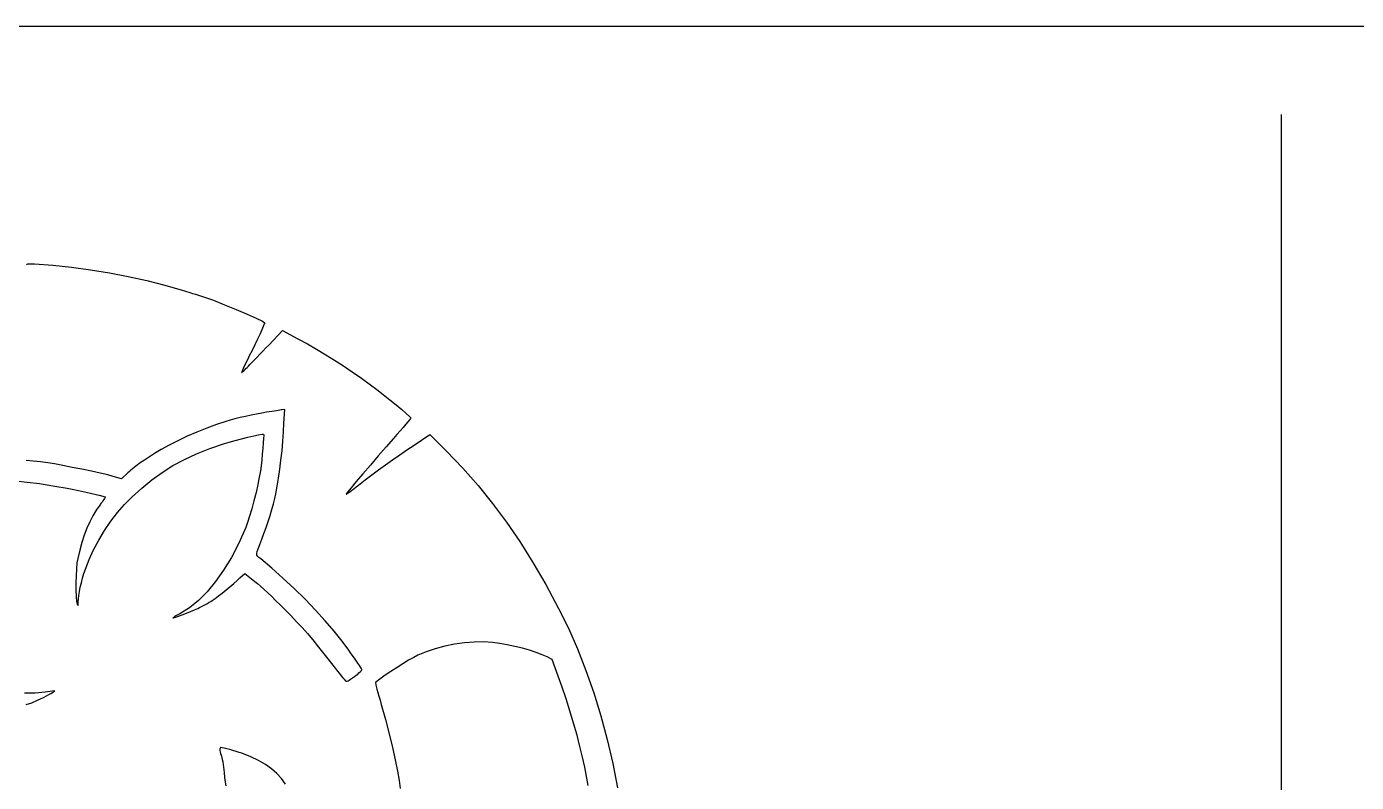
# Model space of a CAD drawing. Header units: inches. Extents: x 0.5 to 16.5, y 0.5 to 10.5.
# Drawn here: x 3.073 to 5.646, y 9.037 to 10.5 of the extents above; entities that cross this region are included whole.
import ezdxf

# ---------------------------------------------------------------- set-up
doc = ezdxf.new("R2010")
doc.units = ezdxf.units.IN
doc.header["$MEASUREMENT"] = 0
doc.layers.add('A-ANNO-TEXT', color=7, linetype='Continuous')
doc.layers.add('G-ANNO-TTLB', color=7, linetype='Continuous')

# ---------------------------------------------------------------- blocks, each defined once
blk = doc.blocks.new('THA_MARK')
at = {"layer": 'A-ANNO-TEXT'}
for points in [[(0.019, 0.4836), (0.0192, 0.4839), (0.0195, 0.4842), (0.02, 0.4844), (0.0208, 0.4844), (0.0218, 0.4844), (0.0233, 0.4844), (0.0252, 0.4843), (0.0395, 0.4832), (0.054, 0.4817), (0.0686, 0.4797), (0.0833, 0.4773), (0.0978, 0.4746), (0.1121, 0.4714), (0.126, 0.4678), (0.1395, 0.464), (0.1413, 0.4634), (0.143, 0.4629), (0.1447, 0.4624), (0.1462, 0.4619), (0.1476, 0.4615), (0.1488, 0.4612), (0.1498, 0.4609), (0.1505, 0.4607), (0.1561, 0.4589), (0.1637, 0.4561), (0.1724, 0.4527), (0.1813, 0.449), (0.1897, 0.4455), (0.1968, 0.4423), (0.2016, 0.44), (0.2034, 0.4387), (0.2031, 0.4378), (0.2023, 0.4359), (0.2011, 0.4332), (0.1996, 0.4297), (0.1977, 0.4259), (0.1957, 0.4217), (0.1936, 0.4173), (0.1915, 0.4131), (0.1903, 0.4105), (0.1891, 0.4082), (0.188, 0.406), (0.1871, 0.4041), (0.1864, 0.4025), (0.1859, 0.4013), (0.1856, 0.4005), (0.1855, 0.4002), (0.1857, 0.4003), (0.186, 0.4005), (0.1865, 0.401), (0.1872, 0.4016), (0.1879, 0.4023), (0.1888, 0.4032), (0.1898, 0.4041), (0.1908, 0.4051), (0.192, 0.4064), (0.1936, 0.4081), (0.1954, 0.41), (0.1975, 0.4121), (0.1996, 0.4144), (0.2019, 0.4168), (0.2042, 0.4192), (0.2065, 0.4215), (0.2172, 0.4327), (0.229, 0.4263), (0.2365, 0.4223), (0.2436, 0.4182), (0.2506, 0.414), (0.2575, 0.4097), (0.2643, 0.4053), (0.2712, 0.4007), (0.2782, 0.3958), (0.2854, 0.3906), (0.2901, 0.387), (0.2952, 0.3831), (0.3003, 0.379), (0.3052, 0.3751), (0.3095, 0.3715), (0.313, 0.3684), (0.3154, 0.3662), (0.3164, 0.365), (0.3162, 0.3646), (0.3154, 0.3636), (0.3142, 0.362), (0.3126, 0.3601), (0.3106, 0.3577), (0.3083, 0.3551), (0.3057, 0.3521), (0.303, 0.349), (0.2973, 0.3426), (0.2913, 0.3357), (0.2852, 0.3286), (0.2794, 0.3218), (0.2743, 0.3158), (0.2702, 0.3109), (0.2675, 0.3075), (0.2665, 0.3061), (0.2667, 0.3061), (0.2673, 0.3065), (0.2681, 0.3071), (0.2693, 0.3079), (0.2707, 0.309), (0.2724, 0.3102), (0.2742, 0.3116), (0.2761, 0.3131), (0.2811, 0.317), (0.2862, 0.3209), (0.2915, 0.3248), (0.2969, 0.3287), (0.3024, 0.3326), (0.3079, 0.3365), (0.3135, 0.3403), (0.319, 0.344), (0.3313, 0.3521), (0.3441, 0.3392), (0.3567, 0.3261), (0.3686, 0.3127), (0.3798, 0.2988), (0.3905, 0.2844), (0.4008, 0.2693), (0.4109, 0.2532), (0.4209, 0.236), (0.4308, 0.2175), (0.4384, 0.2022), (0.4454, 0.1862), (0.452, 0.1695), (0.458, 0.1523), (0.4635, 0.1345), (0.4684, 0.1162), (0.4727, 0.0976), (0.4764, 0.0786)], [(0.4538, 0.0806), (0.4511, 0.0948), (0.4494, 0.1023), (0.4474, 0.1106), (0.4451, 0.1195), (0.4424, 0.1287), (0.4396, 0.1382), (0.4366, 0.1475), (0.4336, 0.1566), (0.4305, 0.1652), (0.4258, 0.1781), (0.4221, 0.18), (0.4182, 0.1817), (0.4136, 0.1835), (0.4084, 0.1852), (0.4028, 0.1867), (0.397, 0.1882), (0.3911, 0.1894), (0.3853, 0.1904), (0.3798, 0.1912), (0.3728, 0.1916), (0.3655, 0.1915), (0.3579, 0.1909), (0.3503, 0.1898), (0.3428, 0.1883), (0.3354, 0.1864), (0.3284, 0.184), (0.322, 0.1813), (0.3187, 0.1796), (0.3148, 0.1774), (0.3104, 0.1748), (0.3058, 0.1719), (0.3011, 0.1688), (0.2966, 0.1658), (0.2925, 0.1628), (0.2891, 0.1602), (0.2891, 0.1598), (0.2893, 0.1588), (0.2897, 0.1572), (0.2903, 0.1551), (0.291, 0.1525), (0.2918, 0.1496), (0.2927, 0.1465), (0.2936, 0.1431), (0.2968, 0.1315), (0.2997, 0.1204), (0.3023, 0.1099), (0.3044, 0.1003), (0.3062, 0.0917), (0.3075, 0.0843), (0.3083, 0.0782)], [(0.0106, 0.3163), (0.0196, 0.3154), (0.0292, 0.3142), (0.0394, 0.3126), (0.0504, 0.3107), (0.0545, 0.3099), (0.0592, 0.3089), (0.064, 0.3079), (0.0687, 0.3068), (0.0729, 0.3058), (0.0764, 0.3049), (0.0789, 0.3042), (0.0801, 0.3038), (0.08, 0.3036), (0.0798, 0.3032), (0.0794, 0.3026), (0.0789, 0.3018), (0.0782, 0.3009), (0.0775, 0.2999), (0.0766, 0.2988), (0.0757, 0.2975), (0.073, 0.2936), (0.0704, 0.2893), (0.068, 0.2847), (0.0657, 0.2797), (0.0637, 0.2743), (0.0618, 0.2687), (0.0602, 0.2627), (0.0587, 0.2563), (0.0581, 0.2529), (0.0577, 0.2482), (0.0574, 0.2428), (0.0573, 0.2371), (0.0573, 0.2316), (0.0575, 0.2267), (0.0578, 0.223), (0.0582, 0.2208), (0.0585, 0.2203), (0.0587, 0.22), (0.0588, 0.2198), (0.0589, 0.2199), (0.059, 0.2202), (0.059, 0.2208), (0.059, 0.2217), (0.059, 0.2228), (0.0592, 0.225), (0.0595, 0.2277), (0.06, 0.2307), (0.0607, 0.234), (0.0615, 0.2375), (0.0625, 0.241), (0.0635, 0.2445), (0.0647, 0.2479), (0.0676, 0.2554), (0.071, 0.2629), (0.075, 0.2704), (0.0795, 0.2778), (0.0843, 0.285), (0.0895, 0.2918), (0.0949, 0.2981), (0.1005, 0.3038), (0.1082, 0.3108), (0.116, 0.3172), (0.124, 0.3229), (0.1323, 0.3281), (0.1412, 0.3329), (0.1507, 0.3372), (0.161, 0.3413), (0.1722, 0.3452), (0.176, 0.3463), (0.1806, 0.3476), (0.1855, 0.3489), (0.1904, 0.3501), (0.195, 0.3512), (0.1987, 0.352), (0.2014, 0.3525), (0.2025, 0.3526), (0.2026, 0.3516), (0.2025, 0.3492), (0.2023, 0.3457), (0.2019, 0.3416), (0.2015, 0.337), (0.2011, 0.3323), (0.2006, 0.328), (0.2001, 0.3241), (0.1992, 0.3193), (0.1981, 0.3135), (0.1967, 0.3073), (0.1951, 0.3009), (0.1934, 0.2946), (0.1917, 0.2889), (0.1902, 0.284), (0.1888, 0.2803), (0.1833, 0.2681), (0.1776, 0.2571), (0.1716, 0.2471), (0.1654, 0.2383), (0.1589, 0.2305), (0.1521, 0.2238), (0.1451, 0.2181), (0.1377, 0.2135), (0.1366, 0.2129), (0.1356, 0.2123), (0.1347, 0.2118), (0.1339, 0.2113), (0.1333, 0.2109), (0.1328, 0.2106), (0.1325, 0.2103), (0.1323, 0.2102), (0.1329, 0.2103), (0.1345, 0.2107), (0.1368, 0.2115), (0.1396, 0.2126), (0.1428, 0.2138), (0.146, 0.2151), (0.149, 0.2164), (0.1516, 0.2175), (0.153, 0.2182), (0.1545, 0.219), (0.1561, 0.2198), (0.1576, 0.2206), (0.1591, 0.2214), (0.1605, 0.2223), (0.1617, 0.223), (0.1627, 0.2237), (0.165, 0.2253), (0.1676, 0.2273), (0.1705, 0.2295), (0.1735, 0.2319), (0.1765, 0.2344), (0.1794, 0.2369), (0.182, 0.2392), (0.1842, 0.2413), (0.1879, 0.2447), (0.1958, 0.2384), (0.1977, 0.2369), (0.2001, 0.2348), (0.2028, 0.2324), (0.2058, 0.2296), (0.2089, 0.2267), (0.2121, 0.2235), (0.2154, 0.2204), (0.2185, 0.2173), (0.2236, 0.212), (0.2281, 0.2073), (0.2323, 0.2027), (0.2364, 0.1981), (0.2406, 0.1932), (0.2451, 0.1876), (0.2502, 0.1812), (0.2561, 0.1737), (0.2579, 0.1714), (0.2596, 0.1692), (0.2612, 0.1672), (0.2626, 0.1654), (0.2638, 0.1639), (0.2648, 0.1627), (0.2656, 0.1619), (0.266, 0.1615), (0.2663, 0.1613), (0.2668, 0.1612), (0.2673, 0.1613), (0.268, 0.1616), (0.2688, 0.1621), (0.2699, 0.1628), (0.2713, 0.1638), (0.273, 0.165), (0.2743, 0.1659), (0.2754, 0.1668), (0.2763, 0.1677), (0.2772, 0.1684), (0.2778, 0.1691), (0.2783, 0.1696), (0.2786, 0.1701), (0.2786, 0.1703), (0.278, 0.1713), (0.2767, 0.1733), (0.2749, 0.1759), (0.2728, 0.1791), (0.2703, 0.1825), (0.2679, 0.186), (0.2655, 0.1893), (0.2633, 0.1922), (0.2572, 0.1999), (0.2503, 0.2079), (0.2427, 0.2163), (0.2346, 0.2247), (0.2261, 0.233), (0.2175, 0.2411), (0.2088, 0.2488), (0.2003, 0.256), (0.1989, 0.257), (0.198, 0.2579), (0.1974, 0.2588), (0.1973, 0.26), (0.1976, 0.2616), (0.1983, 0.2638), (0.1995, 0.267), (0.2012, 0.2712), (0.2028, 0.2756), (0.2045, 0.2802), (0.2061, 0.2849), (0.2076, 0.2896), (0.209, 0.2941), (0.2102, 0.2985), (0.2112, 0.3027), (0.212, 0.3064), (0.2131, 0.3121), (0.2141, 0.3185), (0.2151, 0.3253), (0.216, 0.3324), (0.2168, 0.3397), (0.2174, 0.347), (0.218, 0.3542), (0.2183, 0.3611), (0.2189, 0.3716), (0.2168, 0.3713), (0.2161, 0.3712), (0.2152, 0.371), (0.2139, 0.3708), (0.2124, 0.3706), (0.2107, 0.3703), (0.2089, 0.37), (0.2069, 0.3697), (0.2049, 0.3694), (0.2011, 0.3688), (0.197, 0.368), (0.1928, 0.3671), (0.1886, 0.3662), (0.1844, 0.3653), (0.1803, 0.3643), (0.1766, 0.3633), (0.1733, 0.3623), (0.1661, 0.3599), (0.1586, 0.3571), (0.1509, 0.3541), (0.1434, 0.3508), (0.1361, 0.3474), (0.1294, 0.344), (0.1233, 0.3406), (0.1181, 0.3374), (0.1166, 0.3364), (0.115, 0.3354), (0.1134, 0.3344), (0.1118, 0.3333), (0.1103, 0.3324), (0.109, 0.3315), (0.1078, 0.3307), (0.1068, 0.33), (0.1059, 0.3294), (0.1048, 0.3286), (0.1037, 0.3277), (0.1024, 0.3268), (0.1012, 0.3257), (0.0999, 0.3247), (0.0987, 0.3236), (0.0976, 0.3226), (0.0925, 0.3179), (0.0861, 0.3198), (0.0819, 0.3209), (0.0761, 0.3223), (0.0693, 0.3238), (0.062, 0.3253), (0.0544, 0.3268), (0.0472, 0.3282), (0.0408, 0.3294), (0.0355, 0.3302), (0.0298, 0.331), (0.0242, 0.3317), (0.0187, 0.3322)], [(0.0189, 0.1431), (0.0231, 0.1446), (0.0276, 0.1466), (0.0326, 0.149), (0.0346, 0.15), (0.0364, 0.151), (0.038, 0.1518), (0.0392, 0.1525), (0.0402, 0.1531), (0.0408, 0.1535), (0.0411, 0.1537), (0.0409, 0.1537), (0.0336, 0.1527), (0.0258, 0.1521), (0.0176, 0.152)], [(0.2194, 0.0814), (0.2163, 0.0859), (0.2127, 0.0899), (0.2087, 0.0935), (0.204, 0.0968), (0.1987, 0.0998), (0.1926, 0.1027), (0.1856, 0.1054), (0.1836, 0.1061), (0.1813, 0.1068), (0.1788, 0.1076), (0.1763, 0.1083), (0.174, 0.1089), (0.172, 0.1094), (0.1704, 0.1097), (0.1695, 0.1099), (0.1691, 0.1098), (0.1689, 0.1095), (0.1687, 0.109), (0.1687, 0.1083), (0.1688, 0.1075), (0.169, 0.1065), (0.1693, 0.1053), (0.1698, 0.104), (0.17, 0.1031), (0.1703, 0.102), (0.1706, 0.1005), (0.1709, 0.0987), (0.1712, 0.0968), (0.1714, 0.0948), (0.1717, 0.0927), (0.1719, 0.0906), (0.1723, 0.0866), (0.1728, 0.0832), (0.1734, 0.0802)]]:
    blk.add_lwpolyline(points, dxfattribs=at)

msp = doc.modelspace()

# ---------------------------------------------------------------- linework, layer by layer
at = {"layer": 'A-ANNO-TEXT'}
msp.add_line((5.5, 10.33), (5.5, 1.95), dxfattribs=at)
at = {"layer": 'G-ANNO-TTLB'}
msp.add_lwpolyline([(0.5, 0.5), (16.5, 0.5), (16.5, 10.5), (0.5, 10.5)], close=True, dxfattribs=at)

# ---------------------------------------------------------------- block references
at = {"layer": 'A-ANNO-TEXT', "xscale": 2.5, "yscale": 2.5}
msp.add_blockref('THA_MARK', (3.025, 8.83), dxfattribs=at)

doc.saveas('drawing.dxf')
